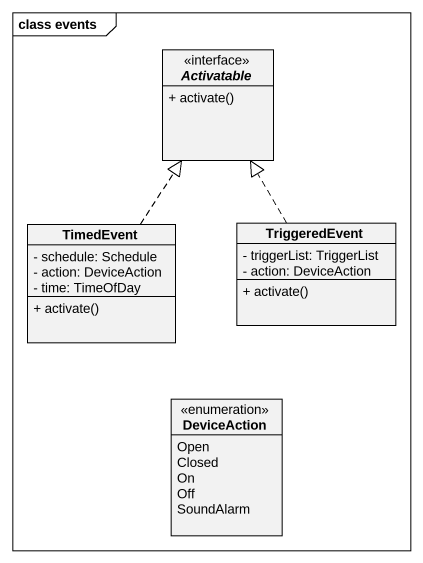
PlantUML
@startuml
mainframe class events
hide circle
hide empty members
skinparam classAttributeIconSize 0
interface Activatable {
  + activate()
}
class TimedEvent {
  - schedule: Schedule
  - action: DeviceAction
  - time: TimeOfDay
  + activate()
}
class TriggeredEvent {
  - triggerList: TriggerList
  - action: DeviceAction
  + activate()
}
enum DeviceAction {
  Open
  Closed
  On
  Off
  SoundAlarm
}
TimedEvent .up.|> Activatable
TriggeredEvent .up.|> Activatable
@enduml
